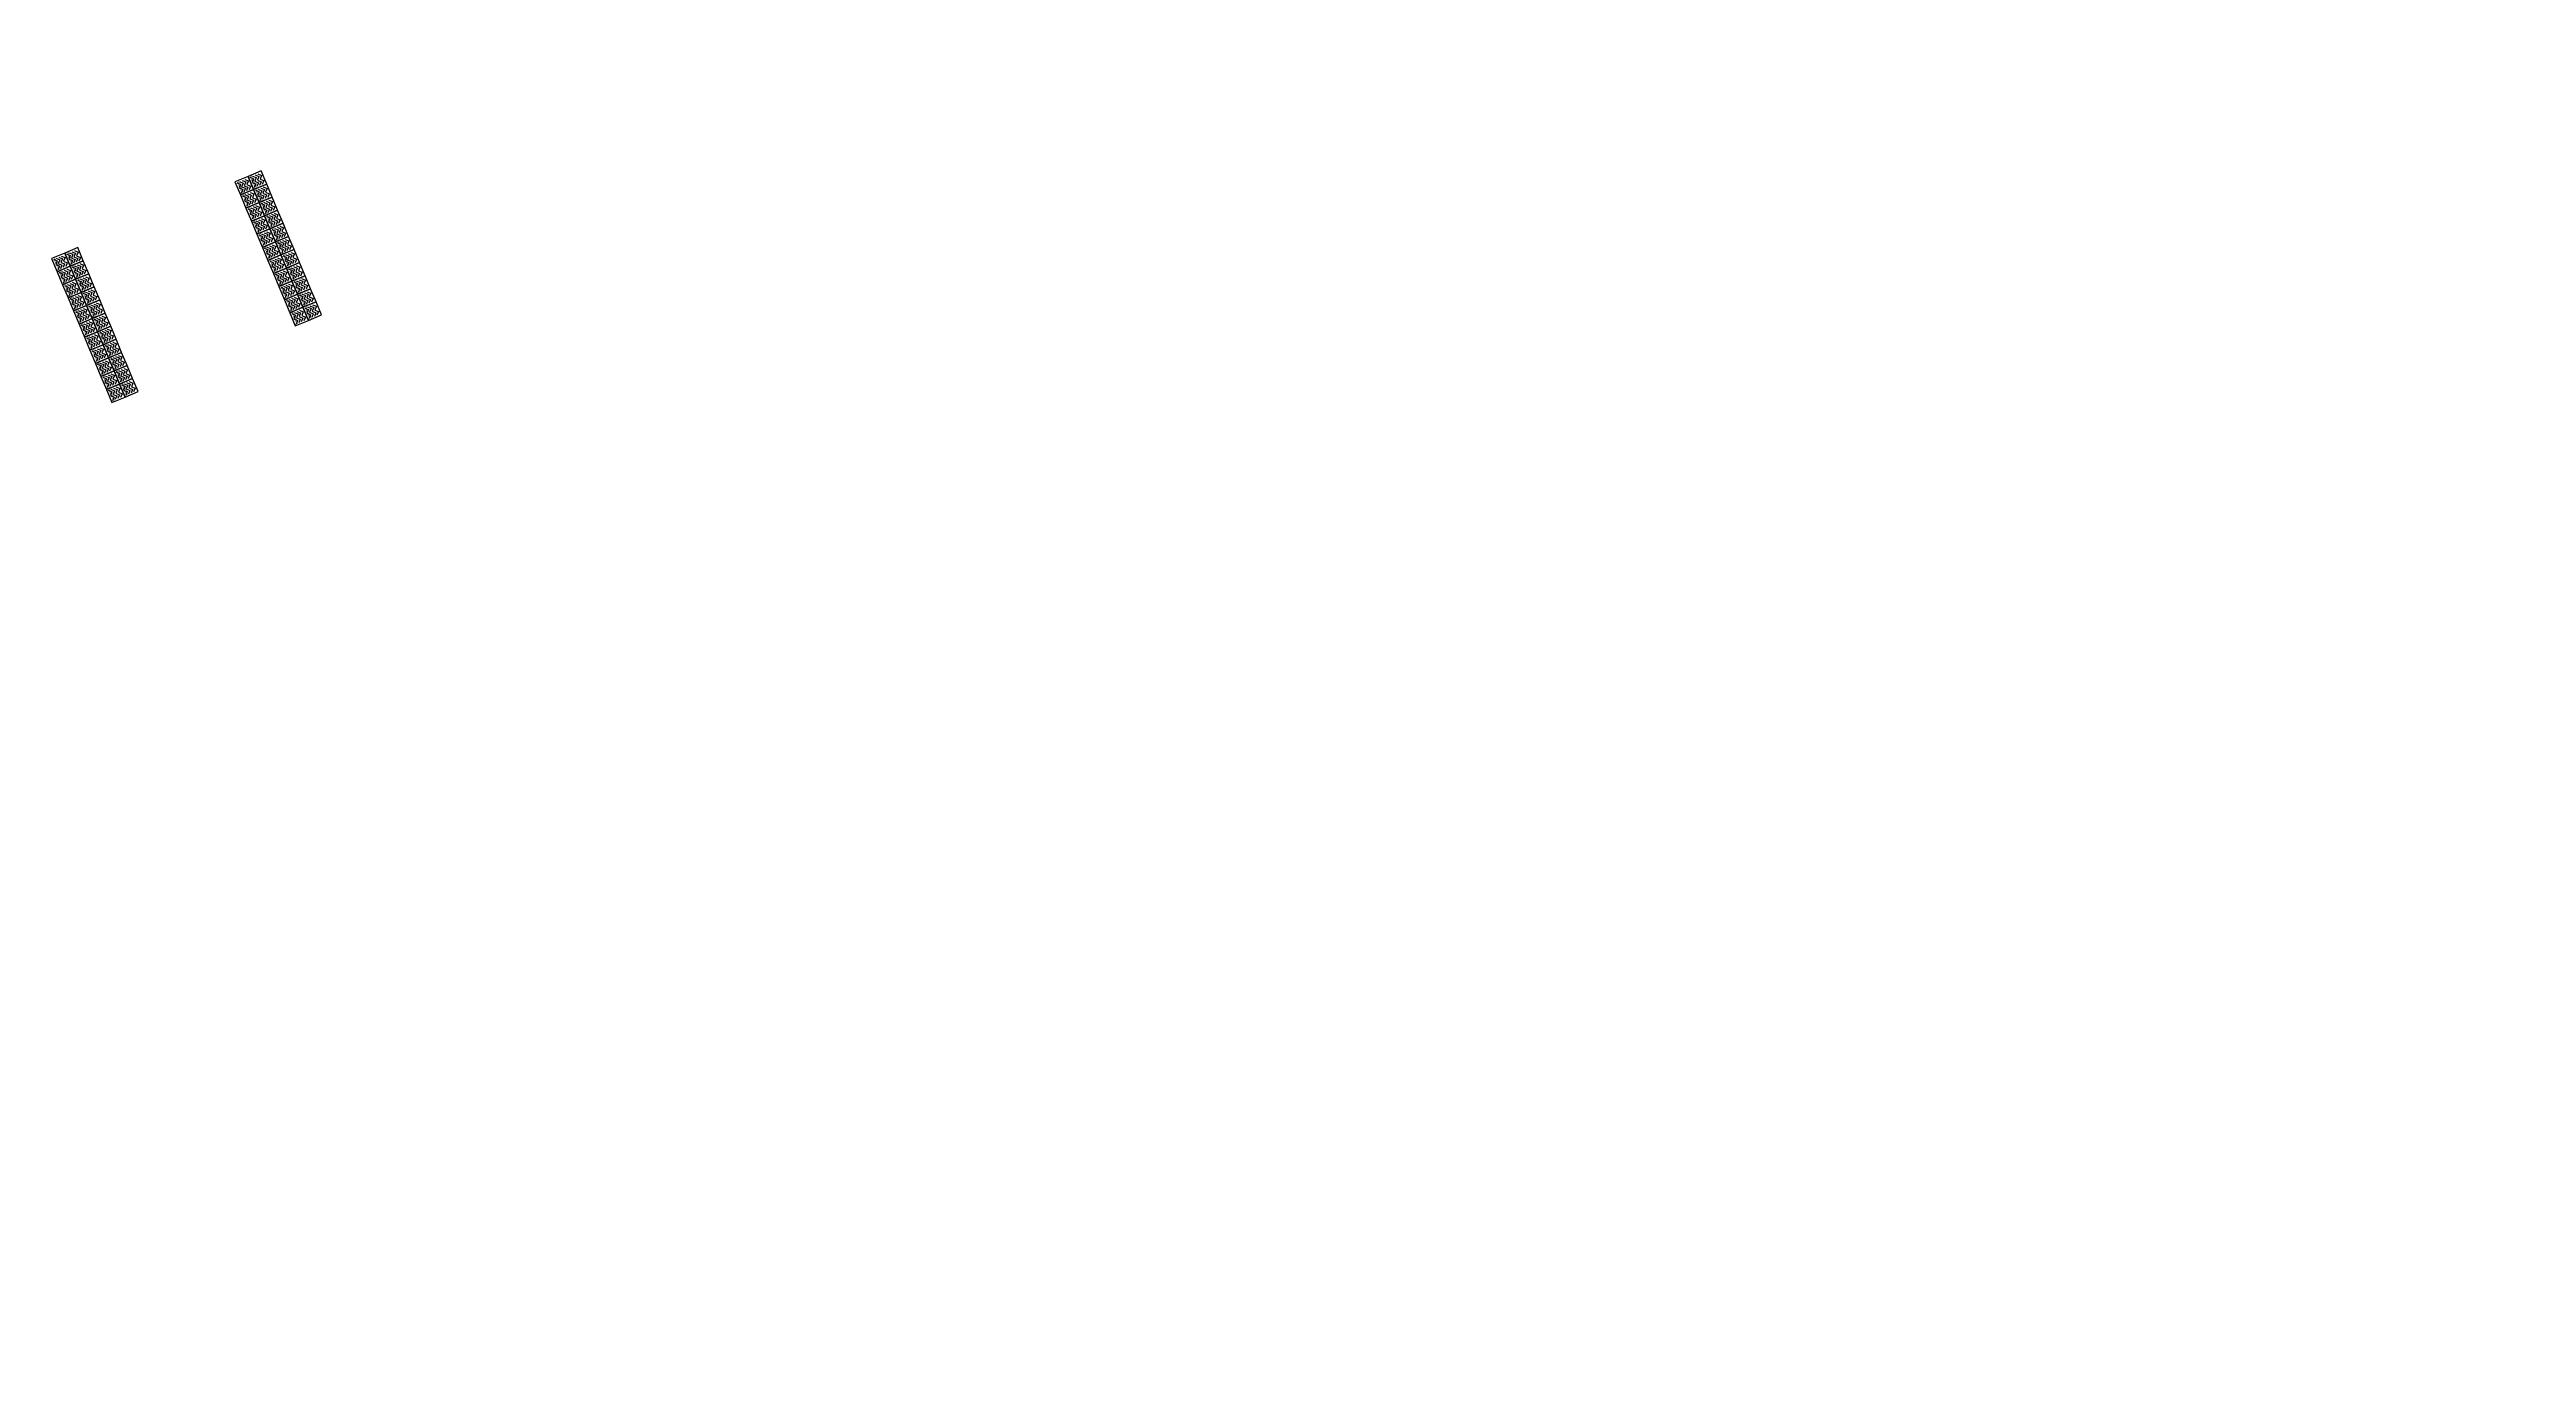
# Model space of a CAD drawing. Header units: millimetres. Extents: x 832728086 to 834530684, y 817551485 to 818349469.
# Drawn here: x 832947530 to 832999860, y 817765065 to 817792863 of the extents above; entities that cross this region are included whole.
import ezdxf

# ---------------------------------------------------------------- set-up
doc = ezdxf.new("R2010")
doc.units = ezdxf.units.MM
doc.header["$LTSCALE"] = 100
doc.layers.add('000-helpline', color=30, linetype='Continuous', lineweight=30, plot=False)
doc.layers.add('000-Tactile-l', color=8, linetype='Continuous')
doc.styles.get("Standard").update_dxf_attribs({"font": 'swiss.ttf'})

# ---------------------------------------------------------------- blocks, each defined once
blk = doc.blocks.new('tactile')
at = {"layer": '000-helpline'}
for points in [[(834098.108, 817843.675), (834097.992, 817843.952), (834097.715, 817843.836), (834097.831, 817843.56)], [(834097.831, 817843.56), (834097.715, 817843.836), (834097.438, 817843.721), (834097.554, 817843.444)], [(834097.947, 817843.283), (834097.831, 817843.56), (834097.554, 817843.444), (834097.67, 817843.167)], [(834098.224, 817843.399), (834098.108, 817843.675), (834097.831, 817843.56), (834097.947, 817843.283)], [(834098.339, 817843.122), (834098.224, 817843.399), (834097.947, 817843.283), (834098.063, 817843.006)], [(834098.063, 817843.006), (834097.947, 817843.283), (834097.67, 817843.167), (834097.786, 817842.89)], [(834098.178, 817842.729), (834098.063, 817843.006), (834097.786, 817842.89), (834097.902, 817842.614)], [(834098.455, 817842.845), (834098.339, 817843.122), (834098.063, 817843.006), (834098.178, 817842.729)], [(834098.571, 817842.568), (834098.455, 817842.845), (834098.178, 817842.729), (834098.294, 817842.453)], [(834094.233, 817842.054), (834094.117, 817842.331), (834093.841, 817842.215), (834093.957, 817841.938)], [(834098.294, 817842.453), (834098.178, 817842.729), (834097.902, 817842.614), (834098.017, 817842.337)], [(834098.41, 817842.176), (834098.294, 817842.453), (834098.017, 817842.337), (834098.133, 817842.06)], [(834098.687, 817842.292), (834098.571, 817842.568), (834098.294, 817842.453), (834098.41, 817842.176)], [(834098.803, 817842.015), (834098.687, 817842.292), (834098.41, 817842.176), (834098.526, 817841.899)], [(834093.957, 817841.938), (834093.841, 817842.215), (834093.564, 817842.099), (834093.68, 817841.822)], [(834094.072, 817841.661), (834093.957, 817841.938), (834093.68, 817841.822), (834093.796, 817841.546)], [(834094.349, 817841.777), (834094.233, 817842.054), (834093.957, 817841.938), (834094.072, 817841.661)], [(834094.465, 817841.501), (834094.349, 817841.777), (834094.072, 817841.661), (834094.188, 817841.385)], [(834098.526, 817841.899), (834098.41, 817842.176), (834098.133, 817842.06), (834098.249, 817841.783)], [(834098.642, 817841.622), (834098.526, 817841.899), (834098.249, 817841.783), (834098.365, 817841.507)], [(834098.918, 817841.738), (834098.803, 817842.015), (834098.526, 817841.899), (834098.642, 817841.622)], [(834094.188, 817841.385), (834094.072, 817841.661), (834093.796, 817841.546), (834093.911, 817841.269)], [(834094.304, 817841.108), (834094.188, 817841.385), (834093.911, 817841.269), (834094.027, 817840.992)], [(834094.581, 817841.224), (834094.465, 817841.501), (834094.188, 817841.385), (834094.304, 817841.108)], [(834098.757, 817841.346), (834098.642, 817841.622), (834098.365, 817841.507), (834098.481, 817841.23)], [(834098.873, 817841.069), (834098.757, 817841.346), (834098.481, 817841.23), (834098.597, 817840.953)], [(834099.034, 817841.462), (834098.918, 817841.738), (834098.642, 817841.622), (834098.757, 817841.346)], [(834099.15, 817841.185), (834099.034, 817841.462), (834098.757, 817841.346), (834098.873, 817841.069)], [(834094.42, 817840.831), (834094.304, 817841.108), (834094.027, 817840.992), (834094.143, 817840.715)], [(834094.536, 817840.554), (834094.42, 817840.831), (834094.143, 817840.715), (834094.259, 817840.439)], [(834094.697, 817840.947), (834094.581, 817841.224), (834094.304, 817841.108), (834094.42, 817840.831)], [(834094.812, 817840.67), (834094.697, 817840.947), (834094.42, 817840.831), (834094.536, 817840.554)], [(834098.989, 817840.792), (834098.873, 817841.069), (834098.597, 817840.953), (834098.712, 817840.676)], [(834099.266, 817840.908), (834099.15, 817841.185), (834098.873, 817841.069), (834098.989, 817840.792)], [(834094.651, 817840.278), (834094.536, 817840.554), (834094.259, 817840.439), (834094.375, 817840.162)], [(834094.767, 817840.001), (834094.651, 817840.278), (834094.375, 817840.162), (834094.491, 817839.885)], [(834094.928, 817840.394), (834094.812, 817840.67), (834094.536, 817840.554), (834094.651, 817840.278)], [(834095.044, 817840.117), (834094.928, 817840.394), (834094.651, 817840.278), (834094.767, 817840.001)], [(834094.883, 817839.724), (834094.767, 817840.001), (834094.491, 817839.885), (834094.606, 817839.608)], [(834094.999, 817839.448), (834094.883, 817839.724), (834094.606, 817839.608), (834094.722, 817839.332)], [(834095.16, 817839.84), (834095.044, 817840.117), (834094.767, 817840.001), (834094.883, 817839.724)], [(834095.276, 817839.563), (834095.16, 817839.84), (834094.883, 817839.724), (834094.999, 817839.448)], [(834095.115, 817839.171), (834094.999, 817839.448), (834094.722, 817839.332), (834094.838, 817839.055)], [(834095.391, 817839.287), (834095.276, 817839.563), (834094.999, 817839.448), (834095.115, 817839.171)]]:
    blk.add_lwpolyline(points, close=True, dxfattribs=at)
for points in [[(834097.81, 817843.843), (834097.888, 817843.811), (834097.856, 817843.733), (834097.935, 817843.701), (834097.902, 817843.622)], [(834097.865, 817843.867), (834097.944, 817843.834), (834097.911, 817843.756), (834097.99, 817843.724), (834097.958, 817843.645)], [(834097.92, 817843.89), (834097.999, 817843.858), (834097.967, 817843.779), (834098.045, 817843.747), (834098.013, 817843.668)], [(834097.478, 817843.704), (834097.556, 817843.672), (834097.524, 817843.594), (834097.602, 817843.562), (834097.57, 817843.483)], [(834097.533, 817843.728), (834097.612, 817843.695), (834097.579, 817843.617), (834097.658, 817843.585), (834097.626, 817843.506)], [(834097.588, 817843.751), (834097.667, 817843.719), (834097.635, 817843.64), (834097.713, 817843.608), (834097.681, 817843.529)], [(834097.593, 817843.428), (834097.672, 817843.396), (834097.64, 817843.317), (834097.718, 817843.285), (834097.686, 817843.206)], [(834097.644, 817843.774), (834097.722, 817843.742), (834097.69, 817843.663), (834097.769, 817843.631), (834097.736, 817843.553)], [(834097.649, 817843.451), (834097.727, 817843.419), (834097.695, 817843.34), (834097.774, 817843.308), (834097.741, 817843.23)], [(834097.704, 817843.474), (834097.783, 817843.442), (834097.75, 817843.363), (834097.829, 817843.331), (834097.797, 817843.253)], [(834097.754, 817843.82), (834097.833, 817843.788), (834097.801, 817843.71), (834097.879, 817843.677), (834097.847, 817843.599)], [(834097.76, 817843.497), (834097.838, 817843.465), (834097.806, 817843.387), (834097.884, 817843.354), (834097.852, 817843.276)], [(834097.87, 817843.544), (834097.949, 817843.511), (834097.917, 817843.433), (834097.995, 817843.401), (834097.963, 817843.322)], [(834097.926, 817843.567), (834098.004, 817843.535), (834097.972, 817843.456), (834098.05, 817843.424), (834098.018, 817843.345)], [(834097.981, 817843.59), (834098.059, 817843.558), (834098.027, 817843.479), (834098.106, 817843.447), (834098.074, 817843.368)], [(834098.036, 817843.613), (834098.115, 817843.581), (834098.083, 817843.502), (834098.161, 817843.47), (834098.129, 817843.392)], [(834098.152, 817843.336), (834098.231, 817843.304), (834098.198, 817843.226), (834098.277, 817843.193), (834098.245, 817843.115)], [(834097.709, 817843.151), (834097.788, 817843.119), (834097.756, 817843.04), (834097.834, 817843.008), (834097.802, 817842.93)], [(834097.765, 817843.174), (834097.843, 817843.142), (834097.811, 817843.063), (834097.889, 817843.031), (834097.857, 817842.953)], [(834097.82, 817843.197), (834097.898, 817843.165), (834097.866, 817843.087), (834097.945, 817843.054), (834097.913, 817842.976)], [(834097.825, 817842.874), (834097.904, 817842.842), (834097.871, 817842.764), (834097.95, 817842.731), (834097.918, 817842.653)], [(834097.875, 817843.22), (834097.954, 817843.188), (834097.922, 817843.11), (834098, 817843.078), (834097.968, 817842.999)], [(834097.88, 817842.897), (834097.959, 817842.865), (834097.927, 817842.787), (834098.005, 817842.755), (834097.973, 817842.676)], [(834097.936, 817842.921), (834098.014, 817842.888), (834097.982, 817842.81), (834098.061, 817842.778), (834098.028, 817842.699)], [(834097.986, 817843.267), (834098.065, 817843.235), (834098.032, 817843.156), (834098.111, 817843.124), (834098.079, 817843.045)], [(834097.991, 817842.944), (834098.07, 817842.912), (834098.037, 817842.833), (834098.116, 817842.801), (834098.084, 817842.722)], [(834098.041, 817843.29), (834098.12, 817843.258), (834098.088, 817843.179), (834098.166, 817843.147), (834098.134, 817843.069)], [(834098.097, 817843.313), (834098.175, 817843.281), (834098.143, 817843.202), (834098.222, 817843.17), (834098.189, 817843.092)], [(834098.102, 817842.99), (834098.18, 817842.958), (834098.148, 817842.879), (834098.227, 817842.847), (834098.194, 817842.769)], [(834098.157, 817843.013), (834098.236, 817842.981), (834098.204, 817842.903), (834098.282, 817842.87), (834098.25, 817842.792)], [(834098.213, 817843.036), (834098.291, 817843.004), (834098.259, 817842.926), (834098.337, 817842.894), (834098.305, 817842.815)], [(834098.268, 817843.06), (834098.346, 817843.027), (834098.314, 817842.949), (834098.393, 817842.917), (834098.361, 817842.838)], [(834097.941, 817842.598), (834098.019, 817842.565), (834097.987, 817842.487), (834098.066, 817842.455), (834098.034, 817842.376)], [(834097.996, 817842.621), (834098.075, 817842.588), (834098.043, 817842.51), (834098.121, 817842.478), (834098.089, 817842.399)], [(834098.052, 817842.644), (834098.13, 817842.612), (834098.098, 817842.533), (834098.176, 817842.501), (834098.144, 817842.422)], [(834098.057, 817842.321), (834098.135, 817842.289), (834098.103, 817842.21), (834098.182, 817842.178), (834098.149, 817842.099)], [(834098.107, 817842.667), (834098.185, 817842.635), (834098.153, 817842.556), (834098.232, 817842.524), (834098.2, 817842.446)], [(834098.112, 817842.344), (834098.191, 817842.312), (834098.158, 817842.233), (834098.237, 817842.201), (834098.205, 817842.123)], [(834098.167, 817842.367), (834098.246, 817842.335), (834098.214, 817842.256), (834098.292, 817842.224), (834098.26, 817842.146)], [(834098.218, 817842.713), (834098.296, 817842.681), (834098.264, 817842.603), (834098.342, 817842.57), (834098.31, 817842.492)], [(834098.223, 817842.39), (834098.301, 817842.358), (834098.269, 817842.28), (834098.348, 817842.247), (834098.315, 817842.169)], [(834098.273, 817842.736), (834098.352, 817842.704), (834098.319, 817842.626), (834098.398, 817842.594), (834098.366, 817842.515)], [(834098.328, 817842.76), (834098.407, 817842.727), (834098.375, 817842.649), (834098.453, 817842.617), (834098.421, 817842.538)], [(834098.333, 817842.437), (834098.412, 817842.404), (834098.38, 817842.326), (834098.458, 817842.294), (834098.426, 817842.215)], [(834098.384, 817842.783), (834098.462, 817842.751), (834098.43, 817842.672), (834098.509, 817842.64), (834098.476, 817842.561)], [(834098.389, 817842.46), (834098.467, 817842.428), (834098.435, 817842.349), (834098.514, 817842.317), (834098.481, 817842.238)], [(834098.444, 817842.483), (834098.523, 817842.451), (834098.49, 817842.372), (834098.569, 817842.34), (834098.537, 817842.262)], [(834098.5, 817842.506), (834098.578, 817842.474), (834098.546, 817842.395), (834098.624, 817842.363), (834098.592, 817842.285)], [(834093.603, 817842.083), (834093.682, 817842.051), (834093.65, 817841.972), (834093.728, 817841.94), (834093.696, 817841.862)], [(834093.659, 817842.106), (834093.737, 817842.074), (834093.705, 817841.995), (834093.783, 817841.963), (834093.751, 817841.885)], [(834093.714, 817842.129), (834093.792, 817842.097), (834093.76, 817842.019), (834093.839, 817841.986), (834093.807, 817841.908)], [(834093.719, 817841.806), (834093.798, 817841.774), (834093.765, 817841.696), (834093.844, 817841.663), (834093.812, 817841.585)], [(834093.769, 817842.153), (834093.848, 817842.12), (834093.816, 817842.042), (834093.894, 817842.01), (834093.862, 817841.931)], [(834093.774, 817841.829), (834093.853, 817841.797), (834093.821, 817841.719), (834093.899, 817841.687), (834093.867, 817841.608)], [(834093.83, 817841.853), (834093.908, 817841.82), (834093.876, 817841.742), (834093.955, 817841.71), (834093.922, 817841.631)], [(834093.88, 817842.199), (834093.959, 817842.167), (834093.926, 817842.088), (834094.005, 817842.056), (834093.973, 817841.977)], [(834093.885, 817841.876), (834093.964, 817841.844), (834093.931, 817841.765), (834094.01, 817841.733), (834093.978, 817841.654)], [(834093.935, 817842.222), (834094.014, 817842.19), (834093.982, 817842.111), (834094.06, 817842.079), (834094.028, 817842.001)], [(834093.991, 817842.245), (834094.069, 817842.213), (834094.037, 817842.134), (834094.116, 817842.102), (834094.083, 817842.024)], [(834093.996, 817841.922), (834094.074, 817841.89), (834094.042, 817841.811), (834094.121, 817841.779), (834094.088, 817841.701)], [(834094.046, 817842.268), (834094.125, 817842.236), (834094.092, 817842.158), (834094.171, 817842.125), (834094.139, 817842.047)], [(834094.051, 817841.945), (834094.13, 817841.913), (834094.097, 817841.835), (834094.176, 817841.802), (834094.144, 817841.724)], [(834094.107, 817841.968), (834094.185, 817841.936), (834094.153, 817841.858), (834094.231, 817841.826), (834094.199, 817841.747)], [(834094.162, 817841.992), (834094.24, 817841.959), (834094.208, 817841.881), (834094.287, 817841.849), (834094.255, 817841.77)], [(834098.173, 817842.044), (834098.251, 817842.012), (834098.219, 817841.933), (834098.297, 817841.901), (834098.265, 817841.823)], [(834098.228, 817842.067), (834098.306, 817842.035), (834098.274, 817841.956), (834098.353, 817841.924), (834098.321, 817841.846)], [(834098.283, 817842.09), (834098.362, 817842.058), (834098.33, 817841.98), (834098.408, 817841.947), (834098.376, 817841.869)], [(834098.288, 817841.767), (834098.367, 817841.735), (834098.335, 817841.657), (834098.413, 817841.624), (834098.381, 817841.546)], [(834098.339, 817842.114), (834098.417, 817842.081), (834098.385, 817842.003), (834098.463, 817841.971), (834098.431, 817841.892)], [(834098.344, 817841.79), (834098.422, 817841.758), (834098.39, 817841.68), (834098.469, 817841.648), (834098.436, 817841.569)], [(834098.399, 817841.814), (834098.478, 817841.781), (834098.445, 817841.703), (834098.524, 817841.671), (834098.492, 817841.592)], [(834098.449, 817842.16), (834098.528, 817842.128), (834098.496, 817842.049), (834098.574, 817842.017), (834098.542, 817841.938)], [(834098.454, 817841.837), (834098.533, 817841.805), (834098.501, 817841.726), (834098.579, 817841.694), (834098.547, 817841.615)], [(834098.505, 817842.183), (834098.583, 817842.151), (834098.551, 817842.072), (834098.629, 817842.04), (834098.597, 817841.962)], [(834098.56, 817842.206), (834098.639, 817842.174), (834098.606, 817842.095), (834098.685, 817842.063), (834098.653, 817841.985)], [(834098.565, 817841.883), (834098.644, 817841.851), (834098.611, 817841.772), (834098.69, 817841.74), (834098.658, 817841.662)], [(834098.615, 817842.229), (834098.694, 817842.197), (834098.662, 817842.119), (834098.74, 817842.086), (834098.708, 817842.008)], [(834098.62, 817841.906), (834098.699, 817841.874), (834098.667, 817841.796), (834098.745, 817841.763), (834098.713, 817841.685)], [(834098.676, 817841.929), (834098.754, 817841.897), (834098.722, 817841.819), (834098.801, 817841.787), (834098.768, 817841.708)], [(834098.731, 817841.953), (834098.81, 817841.92), (834098.777, 817841.842), (834098.856, 817841.81), (834098.824, 817841.731)], [(834093.835, 817841.53), (834093.913, 817841.497), (834093.881, 817841.419), (834093.96, 817841.387), (834093.928, 817841.308)], [(834093.89, 817841.553), (834093.969, 817841.521), (834093.937, 817841.442), (834094.015, 817841.41), (834093.983, 817841.331)], [(834093.946, 817841.576), (834094.024, 817841.544), (834093.992, 817841.465), (834094.07, 817841.433), (834094.038, 817841.354)], [(834093.951, 817841.253), (834094.029, 817841.221), (834093.997, 817841.142), (834094.076, 817841.11), (834094.043, 817841.031)], [(834094.001, 817841.599), (834094.079, 817841.567), (834094.047, 817841.488), (834094.126, 817841.456), (834094.094, 817841.378)], [(834094.006, 817841.276), (834094.085, 817841.244), (834094.052, 817841.165), (834094.131, 817841.133), (834094.099, 817841.055)], [(834094.061, 817841.299), (834094.14, 817841.267), (834094.108, 817841.188), (834094.186, 817841.156), (834094.154, 817841.078)], [(834094.112, 817841.645), (834094.19, 817841.613), (834094.158, 817841.535), (834094.236, 817841.502), (834094.204, 817841.424)], [(834094.117, 817841.322), (834094.195, 817841.29), (834094.163, 817841.212), (834094.242, 817841.179), (834094.209, 817841.101)], [(834094.167, 817841.669), (834094.245, 817841.636), (834094.213, 817841.558), (834094.292, 817841.526), (834094.26, 817841.447)], [(834094.222, 817841.692), (834094.301, 817841.66), (834094.269, 817841.581), (834094.347, 817841.549), (834094.315, 817841.47)], [(834094.227, 817841.369), (834094.306, 817841.336), (834094.274, 817841.258), (834094.352, 817841.226), (834094.32, 817841.147)], [(834094.278, 817841.715), (834094.356, 817841.683), (834094.324, 817841.604), (834094.403, 817841.572), (834094.37, 817841.493)], [(834094.283, 817841.392), (834094.361, 817841.36), (834094.329, 817841.281), (834094.408, 817841.249), (834094.375, 817841.17)], [(834094.338, 817841.415), (834094.417, 817841.383), (834094.384, 817841.304), (834094.463, 817841.272), (834094.431, 817841.194)], [(834094.393, 817841.438), (834094.472, 817841.406), (834094.44, 817841.327), (834094.518, 817841.295), (834094.486, 817841.217)], [(834098.404, 817841.491), (834098.483, 817841.458), (834098.451, 817841.38), (834098.529, 817841.348), (834098.497, 817841.269)], [(834098.46, 817841.514), (834098.538, 817841.482), (834098.506, 817841.403), (834098.584, 817841.371), (834098.552, 817841.292)], [(834098.515, 817841.537), (834098.593, 817841.505), (834098.561, 817841.426), (834098.64, 817841.394), (834098.608, 817841.315)], [(834098.57, 817841.56), (834098.649, 817841.528), (834098.617, 817841.449), (834098.695, 817841.417), (834098.663, 817841.339)], [(834098.575, 817841.237), (834098.654, 817841.205), (834098.622, 817841.126), (834098.7, 817841.094), (834098.668, 817841.016)], [(834098.631, 817841.26), (834098.709, 817841.228), (834098.677, 817841.149), (834098.756, 817841.117), (834098.723, 817841.039)], [(834098.681, 817841.606), (834098.759, 817841.574), (834098.727, 817841.496), (834098.806, 817841.463), (834098.774, 817841.385)], [(834098.686, 817841.283), (834098.765, 817841.251), (834098.732, 817841.173), (834098.811, 817841.14), (834098.779, 817841.062)], [(834098.736, 817841.63), (834098.815, 817841.597), (834098.783, 817841.519), (834098.861, 817841.487), (834098.829, 817841.408)], [(834098.792, 817841.653), (834098.87, 817841.62), (834098.838, 817841.542), (834098.916, 817841.51), (834098.884, 817841.431)], [(834098.797, 817841.33), (834098.875, 817841.297), (834098.843, 817841.219), (834098.922, 817841.187), (834098.889, 817841.108)], [(834098.847, 817841.676), (834098.925, 817841.644), (834098.893, 817841.565), (834098.972, 817841.533), (834098.94, 817841.454)], [(834098.852, 817841.353), (834098.931, 817841.321), (834098.898, 817841.242), (834098.977, 817841.21), (834098.945, 817841.131)], [(834098.907, 817841.376), (834098.986, 817841.344), (834098.954, 817841.265), (834099.032, 817841.233), (834099, 817841.155)], [(834098.963, 817841.399), (834099.041, 817841.367), (834099.009, 817841.288), (834099.088, 817841.256), (834099.055, 817841.178)], [(834094.067, 817840.976), (834094.145, 817840.944), (834094.113, 817840.865), (834094.191, 817840.833), (834094.159, 817840.755)], [(834094.122, 817840.999), (834094.2, 817840.967), (834094.168, 817840.889), (834094.247, 817840.856), (834094.215, 817840.778)], [(834094.177, 817841.022), (834094.256, 817840.99), (834094.224, 817840.912), (834094.302, 817840.88), (834094.27, 817840.801)], [(834094.233, 817841.046), (834094.311, 817841.013), (834094.279, 817840.935), (834094.357, 817840.903), (834094.325, 817840.824)], [(834094.238, 817840.722), (834094.316, 817840.69), (834094.284, 817840.612), (834094.363, 817840.58), (834094.33, 817840.501)], [(834094.293, 817840.746), (834094.372, 817840.713), (834094.339, 817840.635), (834094.418, 817840.603), (834094.386, 817840.524)], [(834094.343, 817841.092), (834094.422, 817841.06), (834094.39, 817840.981), (834094.468, 817840.949), (834094.436, 817840.87)], [(834094.348, 817840.769), (834094.427, 817840.737), (834094.395, 817840.658), (834094.473, 817840.626), (834094.441, 817840.547)], [(834094.399, 817841.115), (834094.477, 817841.083), (834094.445, 817841.004), (834094.523, 817840.972), (834094.491, 817840.894)], [(834094.454, 817841.138), (834094.532, 817841.106), (834094.5, 817841.028), (834094.579, 817840.995), (834094.547, 817840.917)], [(834094.459, 817840.815), (834094.538, 817840.783), (834094.505, 817840.704), (834094.584, 817840.672), (834094.552, 817840.594)], [(834094.509, 817841.161), (834094.588, 817841.129), (834094.556, 817841.051), (834094.634, 817841.018), (834094.602, 817840.94)], [(834094.514, 817840.838), (834094.593, 817840.806), (834094.561, 817840.728), (834094.639, 817840.695), (834094.607, 817840.617)], [(834094.57, 817840.861), (834094.648, 817840.829), (834094.616, 817840.751), (834094.695, 817840.719), (834094.662, 817840.64)], [(834094.625, 817840.885), (834094.704, 817840.852), (834094.671, 817840.774), (834094.75, 817840.742), (834094.718, 817840.663)], [(834098.52, 817841.214), (834098.599, 817841.182), (834098.566, 817841.103), (834098.645, 817841.071), (834098.613, 817840.992)], [(834098.636, 817840.937), (834098.714, 817840.905), (834098.682, 817840.826), (834098.761, 817840.794), (834098.728, 817840.716)], [(834098.691, 817840.96), (834098.77, 817840.928), (834098.737, 817840.85), (834098.816, 817840.817), (834098.784, 817840.739)], [(834098.747, 817840.983), (834098.825, 817840.951), (834098.793, 817840.873), (834098.871, 817840.84), (834098.839, 817840.762)], [(834098.802, 817841.007), (834098.88, 817840.974), (834098.848, 817840.896), (834098.927, 817840.864), (834098.895, 817840.785)], [(834098.913, 817841.053), (834098.991, 817841.021), (834098.959, 817840.942), (834099.037, 817840.91), (834099.005, 817840.831)], [(834098.968, 817841.076), (834099.046, 817841.044), (834099.014, 817840.965), (834099.093, 817840.933), (834099.061, 817840.855)], [(834099.023, 817841.099), (834099.102, 817841.067), (834099.07, 817840.989), (834099.148, 817840.956), (834099.116, 817840.878)], [(834099.079, 817841.122), (834099.157, 817841.09), (834099.125, 817841.012), (834099.203, 817840.979), (834099.171, 817840.901)], [(834094.182, 817840.699), (834094.261, 817840.667), (834094.229, 817840.589), (834094.307, 817840.556), (834094.275, 817840.478)], [(834094.298, 817840.423), (834094.377, 817840.39), (834094.344, 817840.312), (834094.423, 817840.28), (834094.391, 817840.201)], [(834094.354, 817840.446), (834094.432, 817840.414), (834094.4, 817840.335), (834094.478, 817840.303), (834094.446, 817840.224)], [(834094.409, 817840.469), (834094.487, 817840.437), (834094.455, 817840.358), (834094.534, 817840.326), (834094.502, 817840.248)], [(834094.464, 817840.492), (834094.543, 817840.46), (834094.511, 817840.381), (834094.589, 817840.349), (834094.557, 817840.271)], [(834094.525, 817840.192), (834094.603, 817840.16), (834094.571, 817840.081), (834094.65, 817840.049), (834094.617, 817839.971)], [(834094.575, 817840.538), (834094.653, 817840.506), (834094.621, 817840.428), (834094.7, 817840.396), (834094.668, 817840.317)], [(834094.58, 817840.215), (834094.659, 817840.183), (834094.626, 817840.105), (834094.705, 817840.072), (834094.673, 817839.994)], [(834094.63, 817840.562), (834094.709, 817840.529), (834094.677, 817840.451), (834094.755, 817840.419), (834094.723, 817840.34)], [(834094.686, 817840.585), (834094.764, 817840.553), (834094.732, 817840.474), (834094.81, 817840.442), (834094.778, 817840.363)], [(834094.691, 817840.262), (834094.769, 817840.229), (834094.737, 817840.151), (834094.816, 817840.119), (834094.783, 817840.04)], [(834094.741, 817840.608), (834094.819, 817840.576), (834094.787, 817840.497), (834094.866, 817840.465), (834094.834, 817840.386)], [(834094.746, 817840.285), (834094.825, 817840.253), (834094.792, 817840.174), (834094.871, 817840.142), (834094.839, 817840.063)], [(834094.801, 817840.308), (834094.88, 817840.276), (834094.848, 817840.197), (834094.926, 817840.165), (834094.894, 817840.087)], [(834094.857, 817840.331), (834094.935, 817840.299), (834094.903, 817840.22), (834094.982, 817840.188), (834094.949, 817840.11)], [(834094.414, 817840.146), (834094.492, 817840.114), (834094.46, 817840.035), (834094.539, 817840.003), (834094.507, 817839.924)], [(834094.469, 817840.169), (834094.548, 817840.137), (834094.516, 817840.058), (834094.594, 817840.026), (834094.562, 817839.948)], [(834094.53, 817839.869), (834094.608, 817839.837), (834094.576, 817839.758), (834094.655, 817839.726), (834094.622, 817839.648)], [(834094.585, 817839.892), (834094.664, 817839.86), (834094.631, 817839.782), (834094.71, 817839.749), (834094.678, 817839.671)], [(834094.64, 817839.915), (834094.719, 817839.883), (834094.687, 817839.805), (834094.765, 817839.773), (834094.733, 817839.694)], [(834094.696, 817839.939), (834094.774, 817839.906), (834094.742, 817839.828), (834094.821, 817839.796), (834094.788, 817839.717)], [(834094.807, 817839.985), (834094.885, 817839.953), (834094.853, 817839.874), (834094.931, 817839.842), (834094.899, 817839.764)], [(834094.812, 817839.662), (834094.89, 817839.63), (834094.858, 817839.551), (834094.936, 817839.519), (834094.904, 817839.44)], [(834094.862, 817840.008), (834094.94, 817839.976), (834094.908, 817839.897), (834094.987, 817839.865), (834094.955, 817839.787)], [(834094.917, 817840.031), (834094.996, 817839.999), (834094.964, 817839.921), (834095.042, 817839.888), (834095.01, 817839.81)], [(834094.922, 817839.708), (834095.001, 817839.676), (834094.969, 817839.597), (834095.047, 817839.565), (834095.015, 817839.487)], [(834094.973, 817840.054), (834095.051, 817840.022), (834095.019, 817839.944), (834095.097, 817839.912), (834095.065, 817839.833)], [(834094.978, 817839.731), (834095.056, 817839.699), (834095.024, 817839.621), (834095.103, 817839.588), (834095.07, 817839.51)], [(834095.033, 817839.754), (834095.112, 817839.722), (834095.079, 817839.644), (834095.158, 817839.612), (834095.126, 817839.533)], [(834095.088, 817839.778), (834095.167, 817839.745), (834095.135, 817839.667), (834095.213, 817839.635), (834095.181, 817839.556)], [(834094.646, 817839.592), (834094.724, 817839.56), (834094.692, 817839.482), (834094.77, 817839.449), (834094.738, 817839.371)], [(834094.701, 817839.616), (834094.779, 817839.583), (834094.747, 817839.505), (834094.826, 817839.473), (834094.794, 817839.394)], [(834094.756, 817839.639), (834094.835, 817839.606), (834094.803, 817839.528), (834094.881, 817839.496), (834094.849, 817839.417)], [(834094.761, 817839.316), (834094.84, 817839.283), (834094.808, 817839.205), (834094.886, 817839.173), (834094.854, 817839.094)], [(834094.817, 817839.339), (834094.895, 817839.307), (834094.863, 817839.228), (834094.942, 817839.196), (834094.909, 817839.117)], [(834094.872, 817839.362), (834094.951, 817839.33), (834094.918, 817839.251), (834094.997, 817839.219), (834094.965, 817839.141)], [(834094.927, 817839.385), (834095.006, 817839.353), (834094.974, 817839.274), (834095.052, 817839.242), (834095.02, 817839.164)], [(834095.038, 817839.431), (834095.117, 817839.399), (834095.084, 817839.321), (834095.163, 817839.289), (834095.131, 817839.21)], [(834095.094, 817839.455), (834095.172, 817839.422), (834095.14, 817839.344), (834095.218, 817839.312), (834095.186, 817839.233)], [(834095.149, 817839.478), (834095.227, 817839.446), (834095.195, 817839.367), (834095.274, 817839.335), (834095.242, 817839.256)], [(834095.204, 817839.501), (834095.283, 817839.469), (834095.251, 817839.39), (834095.329, 817839.358), (834095.297, 817839.28)]]:
    blk.add_lwpolyline(points, dxfattribs=at)
at = {"layer": '000-helpline', "char_height": 0.06, "attachment_point": 1, "rotation": 292.7095}
for insert in [(834097.807, 817843.86), (834097.53, 817843.745), (834097.646, 817843.468), (834097.923, 817843.584), (834097.762, 817843.191), (834097.878, 817842.914), (834098.039, 817843.307), (834098.154, 817843.03), (834097.994, 817842.638), (834098.109, 817842.361), (834098.27, 817842.754), (834098.386, 817842.477), (834093.656, 817842.123), (834093.772, 817841.846), (834093.933, 817842.239), (834094.048, 817841.962), (834098.225, 817842.084), (834098.341, 817841.807), (834098.502, 817842.2), (834098.618, 817841.923), (834093.888, 817841.57), (834094.003, 817841.293), (834094.164, 817841.686), (834094.28, 817841.409), (834098.457, 817841.531), (834098.573, 817841.254), (834098.734, 817841.647), (834098.849, 817841.37), (834094.119, 817841.016), (834094.235, 817840.74), (834094.396, 817841.132), (834094.512, 817840.855), (834098.688, 817840.977), (834098.965, 817841.093), (834094.351, 817840.463), (834094.467, 817840.186), (834094.628, 817840.579), (834094.743, 817840.302), (834094.582, 817839.909), (834094.859, 817840.025), (834094.975, 817839.748), (834094.698, 817839.633), (834094.814, 817839.356), (834095.091, 817839.472)]:
    blk.add_mtext_dynamic_manual_height_columns('warning', width=0.55619, gutter_width=1, heights=[0], dxfattribs=dict(at, insert=insert))

msp = doc.modelspace()

# ---------------------------------------------------------------- linework, layer by layer
at = {"ltscale": 5}
msp.add_circle((833186042.1669, 817950476.993), 398992.1588, dxfattribs=at)

# ---------------------------------------------------------------- block references
at = {"layer": '000-Tactile-l', "xscale": 1000, "yscale": 1000, "zscale": 1000}
msp.add_blockref('tactile', (-1145990.4835, -53655.9264), dxfattribs=at)

doc.saveas('drawing.dxf')
